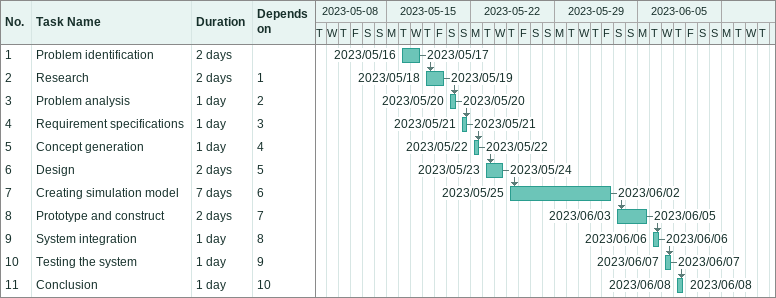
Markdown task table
| ID | Task | Duration | Start | Finish | Predecessors |
|---|---|---|---|---|---|
| 1 | Problem identification | 2d | 2023-05-16 | 2023-05-17 |  |
| 2 | Research | 2d | 2023-05-18 | 2023-05-19 | 1 |
| 3 | Problem analysis | 1d | 2023-05-20 | 2023-05-20 | 2 |
| 4 | Requirement specifications | 1d | 2023-05-21 | 2023-05-21 | 3 |
| 5 | Concept generation | 1d | 2023-05-22 | 2023-05-22 | 4 |
| 6 | Design | 2d | 2023-05-23 | 2023-05-24 | 5 |
| 7 | Creating simulation model | 7d | 2023-05-25 | 2023-06-02 | 6 |
| 8 | Prototype and construct | 2d | 2023-06-03 | 2023-06-05 | 7 |
| 9 | System integration | 1d | 2023-06-06 | 2023-06-06 | 8 |
| 10 | Testing the system | 1d | 2023-06-07 | 2023-06-07 | 9 |
| 11 | Conclusion | 1d | 2023-06-08 | 2023-06-08 | 10 |
